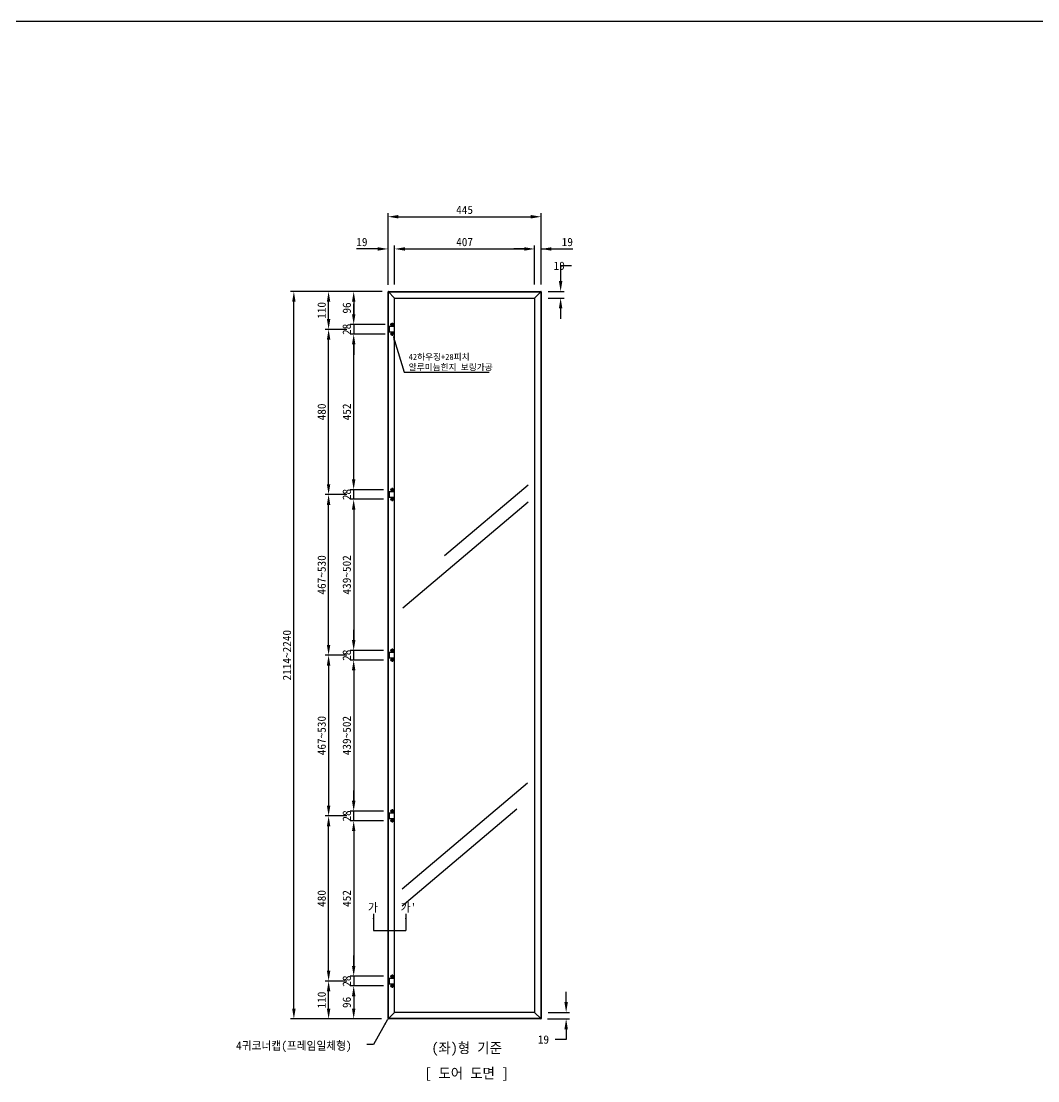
# Model space of a CAD drawing. Header units: millimetres. Extents: x -44117 to 256353, y -2095463 to 65325.
# Drawn here: x 118394 to 121348, y -895155 to -892075 of the extents above; entities that cross this region are included whole.
import ezdxf
from ezdxf import colors
from ezdxf.entities.mleader import LeaderData, LeaderLine
from ezdxf.enums import TextEntityAlignment as Align
from ezdxf.math import Vec2, Vec3

# ---------------------------------------------------------------- set-up
doc = ezdxf.new("R2010")
doc.units = ezdxf.units.MM
doc.header["$LTSCALE"] = 10
for name, color, linetype in [('4', 4, 'Continuous'), ('DIM', 4, 'Continuous'), ('TEXT', 3, 'Continuous')]:
    doc.layers.add(name, color=color, linetype=linetype)
doc.dimstyles.get("Standard").update_dxf_attribs({"dimtxt": 0.18, "dimasz": 0.18, "dimexe": 0.18, "dimexo": 0.0625, "dimgap": 0.09, "dimtad": 0, "dimtih": 1, "dimtoh": 1, "dimdec": 4, "dimzin": 0, "dimdsep": 46, "dimtxsty": 'Standard', "dimcen": 0.09, "dimadec": 0, "dimazin": 0, "dimtfac": 1, "dimtdec": 4, "dimtofl": 0, "dimtmove": 0, "dimatfit": 3, "dimfxl": 0, "dimtolj": 1, "dimtzin": 0, "dimarcsym": 0})
doc.dimstyles.new('STANDARD$0', dxfattribs={"dimscale": 0, "dimtxt": 1, "dimasz": 0, "dimexe": 10, "dimexo": 10, "dimgap": 2, "dimtad": 1, "dimtih": 1, "dimtoh": 1, "dimdec": 0, "dimzin": 0, "dimdsep": 46, "dimtxsty": 'Standard', "dimcen": 0.09, "dimclrd": 255, "dimclre": 255, "dimclrt": 255, "dimadec": 0, "dimazin": 0, "dimtfac": 1, "dimtdec": 4, "dimtofl": 0, "dimtmove": 0, "dimatfit": 3, "dimfxl": 0, "dimtolj": 1, "dimtzin": 0, "dimarcsym": 0})
doc.dimstyles.new('한샘치수스타일표준(1대10)', dxfattribs={"dimscale": 10, "dimtxt": 2.4, "dimasz": 3, "dimexe": 1, "dimexo": 2, "dimgap": 0, "dimtad": 0, "dimdec": 4, "dimzin": 9, "dimdsep": 46, "dimtxsty": 'Standard', "dimcen": 0, "dimclrd": 4, "dimclre": 4, "dimclrt": 3, "dimadec": 0, "dimazin": 0, "dimtfac": 0.083333, "dimtdec": 4, "dimtmove": 0, "dimatfit": 3, "dimfxl": 0, "dimtvp": 0.833333, "dimtolj": 1, "dimarcsym": 0})

# ---------------------------------------------------------------- blocks, each defined once
blk = doc.blocks.new('*D5906')
at = {"color": 4, "lineweight": -2}
for p, q in [((119459.8, -892840.9), (119459.8, -892633.7)), ((119904.8, -892840.9), (119904.8, -892633.7)), ((119489.8, -892643.7), (119874.8, -892643.7))]:
    blk.add_line(p, q, dxfattribs=at)
at = {"color": 4}
for points in [[(119489.8, -892638.7), (119489.8, -892648.7), (119459.8, -892643.7)], [(119874.8, -892648.7), (119874.8, -892638.7), (119904.8, -892643.7)]]:
    blk.add_solid(points, dxfattribs=at)
at = {"layer": 'Defpoints', "color": 0}
for p in [(119904.8, -892643.7), (119459.8, -892860.9), (119904.8, -892860.9)]:
    blk.add_point(p, dxfattribs=at)
at = {"color": 3, "insert": (119682.3, -892623.7), "char_height": 24, "attachment_point": 5}
blk.add_mtext('\\A1;445', dxfattribs=at)
blk = doc.blocks.new('*D5907')
at = {"layer": 'Defpoints', "color": 0}
for p in [(119287.1, -894864.9), (119360, -894864.9), (119460.8, -894974.9)]:
    blk.add_point(p, dxfattribs=at)
at = {"layer": 'DIM', "color": 4, "lineweight": -2}
for p, q in [((119340, -894864.9), (119277.1, -894864.9)), ((119287.1, -894944.9), (119287.1, -894894.9)), ((119440.8, -894974.9), (119277.1, -894974.9))]:
    blk.add_line(p, q, dxfattribs=at)
at = {"layer": 'DIM', "color": 4}
for points in [[(119292.1, -894894.9), (119282.1, -894894.9), (119287.1, -894864.9)], [(119282.1, -894944.9), (119292.1, -894944.9), (119287.1, -894974.9)]]:
    blk.add_solid(points, dxfattribs=at)
at = {"layer": 'DIM', "color": 3, "insert": (119267.1, -894919.9), "char_height": 24, "attachment_point": 5, "rotation": 90}
blk.add_mtext('\\A1;110', dxfattribs=at)
blk = doc.blocks.new('*D5908')
at = {"layer": 'Defpoints', "color": 0}
for p in [(119287.1, -894384.9), (119360, -894384.9), (119360, -894864.9)]:
    blk.add_point(p, dxfattribs=at)
at = {"layer": 'DIM', "color": 4, "lineweight": -2}
for p, q in [((119340, -894384.9), (119277.1, -894384.9)), ((119287.1, -894834.9), (119287.1, -894414.9)), ((119340, -894864.9), (119277.1, -894864.9))]:
    blk.add_line(p, q, dxfattribs=at)
at = {"layer": 'DIM', "color": 4}
for points in [[(119292.1, -894414.9), (119282.1, -894414.9), (119287.1, -894384.9)], [(119282.1, -894834.9), (119292.1, -894834.9), (119287.1, -894864.9)]]:
    blk.add_solid(points, dxfattribs=at)
at = {"layer": 'DIM', "color": 3, "insert": (119267.1, -894624.9), "char_height": 24, "attachment_point": 5, "rotation": 90}
blk.add_mtext('\\A1;480', dxfattribs=at)
blk = doc.blocks.new('*D5909')
at = {"layer": 'Defpoints', "color": 0}
for p in [(119287.1, -892860.9), (119462.8, -892860.9), (119360, -892970.9)]:
    blk.add_point(p, dxfattribs=at)
at = {"layer": 'DIM', "color": 4, "lineweight": -2}
for p, q in [((119442.8, -892860.9), (119277.1, -892860.9)), ((119287.1, -892940.9), (119287.1, -892890.9)), ((119340, -892970.9), (119277.1, -892970.9))]:
    blk.add_line(p, q, dxfattribs=at)
at = {"layer": 'DIM', "color": 4}
for points in [[(119292.1, -892890.9), (119282.1, -892890.9), (119287.1, -892860.9)], [(119282.1, -892940.9), (119292.1, -892940.9), (119287.1, -892970.9)]]:
    blk.add_solid(points, dxfattribs=at)
at = {"layer": 'DIM', "color": 3, "insert": (119267.1, -892915.9), "char_height": 24, "attachment_point": 5, "rotation": 90}
blk.add_mtext('\\A1;110', dxfattribs=at)
blk = doc.blocks.new('*D5910')
at = {"color": 4, "lineweight": -2}
for p, q in [((119993.4, -892786.4), (119961.4, -892786.4)), ((119961.4, -892786.4), (119961.4, -892830.9)), ((119924.8, -892860.9), (119971.4, -892860.9)), ((119924.8, -892879.9), (119971.4, -892879.9)), ((119961.4, -892909.9), (119961.4, -892939.9))]:
    blk.add_line(p, q, dxfattribs=at)
at = {"color": 4}
for points in [[(119956.4, -892830.9), (119966.4, -892830.9), (119961.4, -892860.9)], [(119966.4, -892909.9), (119956.4, -892909.9), (119961.4, -892879.9)]]:
    blk.add_solid(points, dxfattribs=at)
at = {"layer": 'Defpoints', "color": 0}
for p in [(119904.8, -892860.9), (119904.8, -892879.9), (119961.4, -892860.9)]:
    blk.add_point(p, dxfattribs=at)
at = {"color": 3, "insert": (119957.4, -892786.4), "char_height": 24, "attachment_point": 5}
blk.add_mtext('\\A1;19', dxfattribs=at)
blk = doc.blocks.new('*D5911')
at = {"color": 4, "lineweight": -2}
for p, q in [((119885.8, -892840.9), (119885.8, -892727.3)), ((119904.8, -892840.9), (119904.8, -892727.3)), ((119855.8, -892737.3), (119825.8, -892737.3)), ((119904.8, -892737.3), (119996.8, -892737.3))]:
    blk.add_line(p, q, dxfattribs=at)
at = {"color": 4}
for points in [[(119855.8, -892742.3), (119855.8, -892732.3), (119885.8, -892737.3)], [(119934.8, -892732.3), (119934.8, -892742.3), (119904.8, -892737.3)]]:
    blk.add_solid(points, dxfattribs=at)
at = {"layer": 'Defpoints', "color": 0}
for p in [(119904.8, -892737.3), (119885.8, -892860.9), (119904.8, -892860.9)]:
    blk.add_point(p, dxfattribs=at)
at = {"color": 3, "insert": (119980.8, -892717.3), "char_height": 24, "attachment_point": 5}
blk.add_mtext('\\A1;19', dxfattribs=at)
blk = doc.blocks.new('*D5912')
at = {"color": 4, "lineweight": -2}
for p, q in [((119459.8, -892841.9), (119459.8, -892727.3)), ((119478.8, -892840.9), (119478.8, -892727.3)), ((119429.8, -892737.3), (119367.8, -892737.3)), ((119508.8, -892737.3), (119538.8, -892737.3))]:
    blk.add_line(p, q, dxfattribs=at)
at = {"color": 4}
for points in [[(119429.8, -892742.3), (119429.8, -892732.3), (119459.8, -892737.3)], [(119508.8, -892732.3), (119508.8, -892742.3), (119478.8, -892737.3)]]:
    blk.add_solid(points, dxfattribs=at)
at = {"layer": 'Defpoints', "color": 0}
for p in [(119459.8, -892737.3), (119459.8, -892861.9), (119478.8, -892860.9)]:
    blk.add_point(p, dxfattribs=at)
at = {"color": 3, "insert": (119383.8, -892717.3), "char_height": 24, "attachment_point": 5}
blk.add_mtext('\\A1;19', dxfattribs=at)
blk = doc.blocks.new('*D5913')
at = {"color": 4, "lineweight": -2}
for p, q in [((119478.8, -892840.9), (119478.8, -892727.3)), ((119885.8, -892840.9), (119885.8, -892727.3)), ((119508.8, -892737.3), (119855.8, -892737.3))]:
    blk.add_line(p, q, dxfattribs=at)
at = {"color": 4}
for points in [[(119508.8, -892732.3), (119508.8, -892742.3), (119478.8, -892737.3)], [(119855.8, -892742.3), (119855.8, -892732.3), (119885.8, -892737.3)]]:
    blk.add_solid(points, dxfattribs=at)
at = {"layer": 'Defpoints', "color": 0}
for p in [(119885.8, -892737.3), (119478.8, -892860.9), (119885.8, -892860.9)]:
    blk.add_point(p, dxfattribs=at)
at = {"color": 3, "insert": (119682.3, -892717.3), "char_height": 24, "attachment_point": 5}
blk.add_mtext('\\A1;407', dxfattribs=at)
blk = doc.blocks.new('*D5914')
at = {"color": 4, "lineweight": -2}
for p, q in [((119977.4, -894925.9), (119977.4, -894895.9)), ((119922.8, -894974.9), (119987.4, -894974.9)), ((119924.8, -894955.9), (119987.4, -894955.9)), ((119977.4, -895004.9), (119977.4, -895034.9)), ((119977.4, -895034.9), (119945.4, -895034.9))]:
    blk.add_line(p, q, dxfattribs=at)
at = {"color": 4}
for points in [[(119972.4, -894925.9), (119982.4, -894925.9), (119977.4, -894955.9)], [(119982.4, -895004.9), (119972.4, -895004.9), (119977.4, -894974.9)]]:
    blk.add_solid(points, dxfattribs=at)
at = {"layer": 'Defpoints', "color": 0}
for p in [(119902.8, -894974.9), (119904.8, -894955.9), (119977.4, -894974.9)]:
    blk.add_point(p, dxfattribs=at)
at = {"color": 3, "insert": (119911.4, -895034.9), "char_height": 24, "attachment_point": 5}
blk.add_mtext('\\A1;19', dxfattribs=at)
blk = doc.blocks.new('*D5915')
at = {"color": 4, "lineweight": -2}
for p, q in [((119340, -893917.9), (119277.1, -893917.9)), ((119287.1, -893947.9), (119287.1, -894354.9)), ((119340, -894384.9), (119277.1, -894384.9))]:
    blk.add_line(p, q, dxfattribs=at)
at = {"color": 4}
for points in [[(119292.1, -893947.9), (119282.1, -893947.9), (119287.1, -893917.9)], [(119282.1, -894354.9), (119292.1, -894354.9), (119287.1, -894384.9)]]:
    blk.add_solid(points, dxfattribs=at)
at = {"layer": 'Defpoints', "color": 0}
for p in [(119360, -893917.9), (119287.1, -894384.9), (119360, -894384.9)]:
    blk.add_point(p, dxfattribs=at)
at = {"color": 3, "lineweight": -3, "insert": (119267.1, -894151.4), "char_height": 24, "attachment_point": 5, "rotation": 90}
blk.add_mtext('\\A1;467~530', dxfattribs=at)
blk = doc.blocks.new('*D5916')
at = {"color": 4, "lineweight": -2}
for p, q in [((119440.8, -892860.9), (119350, -892860.9)), ((119360, -892890.9), (119360, -892926.9)), ((119451.8, -892956.9), (119350, -892956.9))]:
    blk.add_line(p, q, dxfattribs=at)
at = {"color": 4}
for points in [[(119365, -892890.9), (119355, -892890.9), (119360, -892860.9)], [(119355, -892926.9), (119365, -892926.9), (119360, -892956.9)]]:
    blk.add_solid(points, dxfattribs=at)
at = {"layer": 'Defpoints', "color": 0}
for p in [(119460.8, -892860.9), (119360, -892956.9), (119471.8, -892956.9)]:
    blk.add_point(p, dxfattribs=at)
at = {"color": 3, "lineweight": -3, "insert": (119340, -892908.9), "char_height": 24, "attachment_point": 5, "rotation": 90}
blk.add_mtext('\\A1;96', dxfattribs=at)
blk = doc.blocks.new('*D5917')
at = {"color": 4, "lineweight": -2}
for p, q in [((119360, -892926.9), (119360, -892896.9)), ((119451.8, -892956.9), (119350, -892956.9)), ((119360, -892956.9), (119360, -892984.9)), ((119451.8, -892984.9), (119350, -892984.9)), ((119360, -893014.9), (119360, -893044.9))]:
    blk.add_line(p, q, dxfattribs=at)
at = {"color": 4}
for points in [[(119355, -892926.9), (119365, -892926.9), (119360, -892956.9)], [(119365, -893014.9), (119355, -893014.9), (119360, -892984.9)]]:
    blk.add_solid(points, dxfattribs=at)
at = {"layer": 'Defpoints', "color": 0}
for p in [(119471.8, -892956.9), (119360, -892984.9), (119471.8, -892984.9)]:
    blk.add_point(p, dxfattribs=at)
at = {"color": 3, "lineweight": -3, "insert": (119340, -892970.9), "char_height": 24, "attachment_point": 5, "rotation": 90}
blk.add_mtext('\\A1;28', dxfattribs=at)
blk = doc.blocks.new('*D5918')
at = {"color": 4, "lineweight": -2}
for p, q in [((119446.6, -893931.9), (119350, -893931.9)), ((119360, -893961.9), (119360, -894340.9)), ((119446.6, -894370.9), (119350, -894370.9))]:
    blk.add_line(p, q, dxfattribs=at)
at = {"color": 4}
for points in [[(119365, -893961.9), (119355, -893961.9), (119360, -893931.9)], [(119355, -894340.9), (119365, -894340.9), (119360, -894370.9)]]:
    blk.add_solid(points, dxfattribs=at)
at = {"layer": 'Defpoints', "color": 0}
for p in [(119466.6, -893931.9), (119360, -894370.9), (119466.6, -894370.9)]:
    blk.add_point(p, dxfattribs=at)
at = {"color": 3, "lineweight": -3, "insert": (119340, -894151.4), "char_height": 24, "attachment_point": 5, "rotation": 90}
blk.add_mtext('\\A1;439~502', dxfattribs=at)
blk = doc.blocks.new('*D5919')
at = {"color": 4, "lineweight": -2}
for p, q in [((119446.6, -894398.9), (119350, -894398.9)), ((119360, -894428.9), (119360, -894820.9)), ((119446.6, -894850.9), (119350, -894850.9))]:
    blk.add_line(p, q, dxfattribs=at)
at = {"color": 4}
for points in [[(119365, -894428.9), (119355, -894428.9), (119360, -894398.9)], [(119355, -894820.9), (119365, -894820.9), (119360, -894850.9)]]:
    blk.add_solid(points, dxfattribs=at)
at = {"layer": 'Defpoints', "color": 0}
for p in [(119466.6, -894398.9), (119360, -894850.9), (119466.6, -894850.9)]:
    blk.add_point(p, dxfattribs=at)
at = {"color": 3, "lineweight": -3, "insert": (119340, -894624.9), "char_height": 24, "attachment_point": 5, "rotation": 90}
blk.add_mtext('\\A1;452', dxfattribs=at)
blk = doc.blocks.new('*D5920')
at = {"color": 4, "lineweight": -2}
for p, q in [((119360, -894820.9), (119360, -894790.9)), ((119446.6, -894850.9), (119350, -894850.9)), ((119360, -894850.9), (119360, -894878.9)), ((119446.6, -894878.9), (119350, -894878.9)), ((119360, -894908.9), (119360, -894938.9))]:
    blk.add_line(p, q, dxfattribs=at)
at = {"color": 4}
for points in [[(119355, -894820.9), (119365, -894820.9), (119360, -894850.9)], [(119365, -894908.9), (119355, -894908.9), (119360, -894878.9)]]:
    blk.add_solid(points, dxfattribs=at)
at = {"layer": 'Defpoints', "color": 0}
for p in [(119466.6, -894850.9), (119360, -894878.9), (119466.6, -894878.9)]:
    blk.add_point(p, dxfattribs=at)
at = {"color": 3, "lineweight": -3, "insert": (119340, -894864.9), "char_height": 24, "attachment_point": 5, "rotation": 90}
blk.add_mtext('\\A1;28', dxfattribs=at)
blk = doc.blocks.new('*D5921')
at = {"color": 4, "lineweight": -2}
for p, q in [((119446.6, -894878.9), (119350, -894878.9)), ((119360, -894908.9), (119360, -894944.9)), ((119440.8, -894974.9), (119350, -894974.9))]:
    blk.add_line(p, q, dxfattribs=at)
at = {"color": 4}
for points in [[(119365, -894908.9), (119355, -894908.9), (119360, -894878.9)], [(119355, -894944.9), (119365, -894944.9), (119360, -894974.9)]]:
    blk.add_solid(points, dxfattribs=at)
at = {"layer": 'Defpoints', "color": 0}
for p in [(119466.6, -894878.9), (119360, -894974.9), (119460.8, -894974.9)]:
    blk.add_point(p, dxfattribs=at)
at = {"color": 3, "lineweight": -3, "insert": (119340, -894926.9), "char_height": 24, "attachment_point": 5, "rotation": 90}
blk.add_mtext('\\A1;96', dxfattribs=at)
blk = doc.blocks.new('*D5922')
at = {"color": 4, "lineweight": -2}
for p, q in [((119360, -894340.9), (119360, -894310.9)), ((119446.6, -894370.9), (119350, -894370.9)), ((119360, -894398.9), (119360, -894370.9)), ((119446.6, -894398.9), (119350, -894398.9)), ((119360, -894428.9), (119360, -894458.9))]:
    blk.add_line(p, q, dxfattribs=at)
at = {"color": 4}
for points in [[(119355, -894340.9), (119365, -894340.9), (119360, -894370.9)], [(119365, -894428.9), (119355, -894428.9), (119360, -894398.9)]]:
    blk.add_solid(points, dxfattribs=at)
at = {"layer": 'Defpoints', "color": 0}
for p in [(119360, -894370.9), (119466.6, -894370.9), (119466.6, -894398.9)]:
    blk.add_point(p, dxfattribs=at)
at = {"color": 3, "lineweight": -3, "insert": (119340, -894384.9), "char_height": 24, "attachment_point": 5, "rotation": 90}
blk.add_mtext('\\A1;28', dxfattribs=at)
blk = doc.blocks.new('*D5923')
at = {"color": 4, "lineweight": -2}
for p, q in [((119360, -893406.9), (119360, -893376.9)), ((119446.6, -893436.9), (119350, -893436.9)), ((119360, -893464.9), (119360, -893436.9)), ((119446.6, -893464.9), (119350, -893464.9)), ((119360, -893494.9), (119360, -893524.9))]:
    blk.add_line(p, q, dxfattribs=at)
at = {"color": 4}
for points in [[(119355, -893406.9), (119365, -893406.9), (119360, -893436.9)], [(119365, -893494.9), (119355, -893494.9), (119360, -893464.9)]]:
    blk.add_solid(points, dxfattribs=at)
at = {"layer": 'Defpoints', "color": 0}
for p in [(119360, -893436.9), (119466.6, -893436.9), (119466.6, -893464.9)]:
    blk.add_point(p, dxfattribs=at)
at = {"color": 3, "lineweight": -3, "insert": (119340, -893450.9), "char_height": 24, "attachment_point": 5, "rotation": 90}
blk.add_mtext('\\A1;28', dxfattribs=at)
blk = doc.blocks.new('*D5924')
at = {"color": 4, "lineweight": -2}
for p, q in [((119446.6, -892984.9), (119350, -892984.9)), ((119360, -893406.9), (119360, -893014.9)), ((119446.6, -893436.9), (119350, -893436.9))]:
    blk.add_line(p, q, dxfattribs=at)
at = {"color": 4}
for points in [[(119365, -893014.9), (119355, -893014.9), (119360, -892984.9)], [(119355, -893406.9), (119365, -893406.9), (119360, -893436.9)]]:
    blk.add_solid(points, dxfattribs=at)
at = {"layer": 'Defpoints', "color": 0}
for p in [(119360, -892984.9), (119466.6, -892984.9), (119466.6, -893436.9)]:
    blk.add_point(p, dxfattribs=at)
at = {"color": 3, "lineweight": -3, "insert": (119340, -893210.9), "char_height": 24, "attachment_point": 5, "rotation": 90}
blk.add_mtext('\\A1;452', dxfattribs=at)
blk = doc.blocks.new('*D5925')
at = {"color": 4, "lineweight": -2}
for p, q in [((119340, -893450.9), (119277.1, -893450.9)), ((119287.1, -893887.9), (119287.1, -893480.9)), ((119340, -893917.9), (119277.1, -893917.9))]:
    blk.add_line(p, q, dxfattribs=at)
at = {"color": 4}
for points in [[(119292.1, -893480.9), (119282.1, -893480.9), (119287.1, -893450.9)], [(119282.1, -893887.9), (119292.1, -893887.9), (119287.1, -893917.9)]]:
    blk.add_solid(points, dxfattribs=at)
at = {"layer": 'Defpoints', "color": 0}
for p in [(119287.1, -893450.9), (119360, -893450.9), (119360, -893917.9)]:
    blk.add_point(p, dxfattribs=at)
at = {"color": 3, "lineweight": -3, "insert": (119267.1, -893684.4), "char_height": 24, "attachment_point": 5, "rotation": 90}
blk.add_mtext('\\A1;467~530', dxfattribs=at)
blk = doc.blocks.new('*D5926')
at = {"color": 4, "lineweight": -2}
for p, q in [((119340, -892970.9), (119277.1, -892970.9)), ((119287.1, -893420.9), (119287.1, -893000.9)), ((119340, -893450.9), (119277.1, -893450.9))]:
    blk.add_line(p, q, dxfattribs=at)
at = {"color": 4}
for points in [[(119292.1, -893000.9), (119282.1, -893000.9), (119287.1, -892970.9)], [(119282.1, -893420.9), (119292.1, -893420.9), (119287.1, -893450.9)]]:
    blk.add_solid(points, dxfattribs=at)
at = {"layer": 'Defpoints', "color": 0}
for p in [(119287.1, -892970.9), (119360, -892970.9), (119360, -893450.9)]:
    blk.add_point(p, dxfattribs=at)
at = {"color": 3, "lineweight": -3, "insert": (119267.1, -893210.9), "char_height": 24, "attachment_point": 5, "rotation": 90}
blk.add_mtext('\\A1;480', dxfattribs=at)
blk = doc.blocks.new('*D5927')
at = {"color": 4, "lineweight": -2}
for p, q in [((119360, -893873.9), (119360, -893843.9)), ((119446.6, -893903.9), (119350, -893903.9)), ((119360, -893931.9), (119360, -893903.9)), ((119446.6, -893931.9), (119350, -893931.9)), ((119360, -893961.9), (119360, -893991.9))]:
    blk.add_line(p, q, dxfattribs=at)
at = {"color": 4}
for points in [[(119355, -893873.9), (119365, -893873.9), (119360, -893903.9)], [(119365, -893961.9), (119355, -893961.9), (119360, -893931.9)]]:
    blk.add_solid(points, dxfattribs=at)
at = {"layer": 'Defpoints', "color": 0}
for p in [(119360, -893903.9), (119466.6, -893903.9), (119466.6, -893931.9)]:
    blk.add_point(p, dxfattribs=at)
at = {"color": 3, "lineweight": -3, "insert": (119340, -893917.9), "char_height": 24, "attachment_point": 5, "rotation": 90}
blk.add_mtext('\\A1;28', dxfattribs=at)
blk = doc.blocks.new('*D5928')
at = {"color": 4, "lineweight": -2}
for p, q in [((119446.6, -893464.9), (119350, -893464.9)), ((119360, -893494.9), (119360, -893873.9)), ((119446.6, -893903.9), (119350, -893903.9))]:
    blk.add_line(p, q, dxfattribs=at)
at = {"color": 4}
for points in [[(119365, -893494.9), (119355, -893494.9), (119360, -893464.9)], [(119355, -893873.9), (119365, -893873.9), (119360, -893903.9)]]:
    blk.add_solid(points, dxfattribs=at)
at = {"layer": 'Defpoints', "color": 0}
for p in [(119466.6, -893464.9), (119360, -893903.9), (119466.6, -893903.9)]:
    blk.add_point(p, dxfattribs=at)
at = {"color": 3, "lineweight": -3, "insert": (119340, -893684.4), "char_height": 24, "attachment_point": 5, "rotation": 90}
blk.add_mtext('\\A1;439~502', dxfattribs=at)
blk = doc.blocks.new('*D5929')
at = {"color": 4, "lineweight": -2}
for p, q in [((119440.8, -892860.9), (119176.2, -892860.9)), ((119186.2, -894944.9), (119186.2, -892890.9)), ((119440.8, -894974.9), (119176.2, -894974.9))]:
    blk.add_line(p, q, dxfattribs=at)
at = {"color": 4}
for points in [[(119191.2, -892890.9), (119181.2, -892890.9), (119186.2, -892860.9)], [(119181.2, -894944.9), (119191.2, -894944.9), (119186.2, -894974.9)]]:
    blk.add_solid(points, dxfattribs=at)
at = {"layer": 'Defpoints', "color": 0}
for p in [(119186.2, -892860.9), (119460.8, -892860.9), (119460.8, -894974.9)]:
    blk.add_point(p, dxfattribs=at)
at = {"color": 3, "lineweight": -3, "insert": (119166.2, -893917.9), "char_height": 24, "attachment_point": 5, "rotation": 90}
blk.add_mtext('\\A1;2114~2240', dxfattribs=at)

msp = doc.modelspace()

# ---------------------------------------------------------------- linework, layer by layer
at = {"color": 1}
for p, q in [((104260.77588, -892075.43411), (196529.92274, -892075.43411)), ((104260.77588, -892075.43411), (196529.92274, -892075.43411)), ((104260.77588, -892075.43411), (196529.92274, -892075.43411)), ((104260.77588, -892075.43411), (196529.92274, -892075.43411)), ((104260.77588, -892075.43411), (196529.92274, -892075.43411)), ((104260.77588, -892075.43411), (196529.92274, -892075.43411)), ((104260.77588, -892075.43411), (196529.92274, -892075.43411)), ((104260.77588, -892075.43411), (196529.92274, -892075.43411)), ((104260.77588, -892075.43411), (196529.92274, -892075.43411)), ((104260.77588, -892075.43411), (196529.92274, -892075.43411)), ((106472.62401, -892075.43411), (198741.77087, -892075.43411)), ((106472.62401, -892075.43411), (198741.77087, -892075.43411)), ((106472.62401, -892075.43411), (198741.77087, -892075.43411)), ((106472.62401, -892075.43411), (198741.77087, -892075.43411)), ((106472.62401, -892075.43411), (198741.77087, -892075.43411)), ((106472.62401, -892075.43411), (198741.77087, -892075.43411)), ((106472.62401, -892075.43411), (198741.77087, -892075.43411)), ((106472.62401, -892075.43411), (198741.77087, -892075.43411)), ((106472.62401, -892075.43411), (198741.77087, -892075.43411)), ((106472.62401, -892075.43411), (198741.77087, -892075.43411))]:
    msp.add_line(p, q, dxfattribs=at)
for p, q in [((119461.83842, -892862.86382), (119459.83842, -892862.86382)), ((119460.13131, -892861.15671), (119478.83842, -892879.86382)), ((119461.83842, -892860.86382), (119461.83842, -892862.86382)), ((119885.83842, -892879.86382), (119904.54553, -892861.15671)), ((119902.83842, -892860.86382), (119902.83842, -892862.86382)), ((119902.83842, -892862.86382), (119904.83842, -892862.86382)), ((119461.83842, -894972.86382), (119459.83842, -894972.86382)), ((119460.13131, -894974.57093), (119478.83842, -894955.86382)), ((119461.83842, -894974.86382), (119461.83842, -894972.86382)), ((119885.83842, -894955.86382), (119904.54553, -894974.57093)), ((119902.83842, -894972.86382), (119904.83842, -894972.86382)), ((119902.83842, -894974.86382), (119902.83842, -894972.86382))]:
    msp.add_line(p, q)
at = {"color": 2}
for p, q in [((119623.63535, -893627.67984), (119866.6032, -893423.21583)), ((119502.91806, -893780.08554), (119866.6032, -893472.52364)), ((119500.94583, -894596.62744), (119865.13672, -894289.13853)), ((119500.94583, -894645.93526), (119833.68077, -894364.32937))]:
    msp.add_line(p, q, dxfattribs=at)
for points in [[(119459.83842, -894973.86382), (119459.83842, -892861.86382)], [(119460.83842, -892860.86382), (119903.83842, -892860.86382)], [(119461.23842, -894972.86382), (119461.23842, -892862.86382)], [(119461.83842, -892862.26382), (119902.83842, -892862.26382)], [(119903.43842, -892862.86382), (119903.43842, -894972.86382)], [(119904.83842, -892861.86382), (119904.83842, -894973.86382)], [(119903.83842, -894974.86382), (119460.83842, -894974.86382)], [(119902.83842, -894973.46382), (119461.83842, -894973.46382)]]:
    msp.add_lwpolyline(points)
msp.add_lwpolyline([(119478.83842, -894955.86382), (119478.83842, -892879.86382), (119885.83842, -892879.86382), (119885.83842, -894955.86382)], close=True)
at = {"color": 2, "linetype": 'Continuous'}
for points in [[(119463.33842, -892978.61382), (119478.83842, -892978.61382), (119478.83842, -892963.11382), (119463.33842, -892963.11382)], [(119463.33842, -893458.61382), (119478.83842, -893458.61382), (119478.83842, -893443.11382), (119463.33842, -893443.11382)], [(119463.33842, -893925.61382), (119478.83842, -893925.61382), (119478.83842, -893910.11382), (119463.33842, -893910.11382)], [(119463.33842, -894392.61382), (119478.83842, -894392.61382), (119478.83842, -894377.11382), (119463.33842, -894377.11382)], [(119463.33842, -894872.61382), (119478.83842, -894872.61382), (119478.83842, -894857.11382), (119463.33842, -894857.11382)]]:
    msp.add_lwpolyline(points, close=True, dxfattribs=at)
at = {"linetype": 'Continuous'}
for centre, radius in [((119471.83842, -892956.86382), 3.5), ((119471.83842, -892984.86382), 3.5), ((119471.83842, -892956.86382), 2.1), ((119471.83842, -892984.86382), 2.1), ((119471.83842, -893436.86382), 3.5), ((119471.83842, -893436.86382), 2.1), ((119471.83842, -893464.86382), 3.5), ((119471.83842, -893464.86382), 2.1), ((119471.83842, -893903.86382), 3.5), ((119471.83842, -893903.86382), 2.1), ((119471.83842, -893931.86382), 3.5), ((119471.83842, -893931.86382), 2.1), ((119471.83842, -894370.86382), 3.5), ((119471.83842, -894398.86382), 3.5), ((119471.83842, -894370.86382), 2.1), ((119471.83842, -894398.86382), 2.1), ((119471.83842, -894850.86382), 3.5), ((119471.83842, -894850.86382), 2.1), ((119471.83842, -894878.86382), 3.5), ((119471.83842, -894878.86382), 2.1)]:
    msp.add_circle(centre, radius, dxfattribs=at)
for centre, start, end in [((119460.83842, -892861.86382), 90, 180), ((119903.83842, -892861.86382), 0, 90), ((119460.83842, -894973.86382), 180, 270), ((119903.83842, -894973.86382), 270, 0)]:
    msp.add_arc(centre, 1, start, end)
at = {"layer": '4', "linetype": 'Continuous'}
for p, q in [((119477.09608, -892956.86382), (119466.58077, -892956.86382)), ((119471.83842, -892951.60616), (119471.83842, -892962.12148)), ((119471.83842, -892979.60616), (119471.83842, -892990.12148)), ((119477.09608, -892984.86382), (119466.58077, -892984.86382)), ((119477.09608, -893436.86382), (119466.58077, -893436.86382)), ((119471.83842, -893431.60616), (119471.83842, -893442.12148)), ((119477.09608, -893464.86382), (119466.58077, -893464.86382)), ((119471.83842, -893459.60616), (119471.83842, -893470.12148)), ((119477.09608, -893903.86382), (119466.58077, -893903.86382)), ((119471.83842, -893898.60616), (119471.83842, -893909.12148)), ((119477.09608, -893931.86382), (119466.58077, -893931.86382)), ((119471.83842, -893926.60616), (119471.83842, -893937.12148)), ((119471.83842, -894365.60616), (119471.83842, -894376.12148)), ((119477.09608, -894370.86382), (119466.58077, -894370.86382)), ((119471.83842, -894393.60616), (119471.83842, -894404.12148)), ((119477.09608, -894398.86382), (119466.58077, -894398.86382)), ((119477.09608, -894850.86382), (119466.58077, -894850.86382)), ((119471.83842, -894845.60616), (119471.83842, -894856.12148)), ((119477.09608, -894878.86382), (119466.58077, -894878.86382)), ((119471.83842, -894873.60616), (119471.83842, -894884.12148))]:
    msp.add_line(p, q, dxfattribs=at)
at = {"layer": 'DIM', "color": 4}
msp.add_line((119417.74724, -894718.18955), (119511.66168, -894718.18955), dxfattribs=at)

# ---------------------------------------------------------------- texts
at = {"layer": 'TEXT'}
for s, p in [('가', (119401.50022, -894663.07913)), ("가'", (119496.58401, -894663.07913)), ('4귀코너캡(프레임일체형)', (119018.306, -895064.57544))]:
    msp.add_text(s, height=24, dxfattribs=at).set_placement(p)
at = {"layer": 'TEXT', "linetype": 'Continuous'}
for s, p in [('(좌)형 기준', (119688.33339, -895074.08538)), ('[ 도어 도면 ]', (119688.33339, -895147.70397))]:
    msp.add_text(s, height=30, dxfattribs=at).set_placement(p, align=Align.CENTER)

# ---------------------------------------------------------------- dimensions: what is measured, and where the dimension line sits
for base, p1, p2, dimstyle, override, picture, middle in [((119904.83842, -892643.67933), (119459.83842, -892860.86382), (119904.83842, -892860.86382), 'Standard', {"dimscale": 10, "dimtxt": 2.4, "dimasz": 3, "dimexe": 1, "dimexo": 2, "dimgap": 0, "dimtih": 0, "dimtoh": 0, "dimzin": 9, "dimcen": 0, "dimclrd": 4, "dimclre": 4, "dimclrt": 3, "dimtfac": 0.083333, "dimtofl": 1, "dimtvp": 0.833333, "dimtzin": 8}, '*D5906', (119682.33842, -892623.67933)), ((119459.83842, -892737.27158), (119478.83842, -892860.86382), (119459.83842, -892861.86382), 'STANDARD$0', {"dimscale": 10, "dimtxt": 2.4, "dimasz": 3, "dimexe": 1, "dimexo": 2, "dimgap": 0, "dimtad": 0, "dimzin": 9, "dimcen": 0, "dimclrd": 4, "dimclre": 4, "dimclrt": 3, "dimtfac": 0.083333, "dimtvp": 0.833333}, '*D5912', (119383.83842, -892717.27158)), ((119885.83842, -892737.27158), (119478.83842, -892860.86382), (119885.83842, -892860.86382), 'STANDARD$0', {"dimscale": 10, "dimtxt": 2.4, "dimasz": 3, "dimexe": 1, "dimexo": 2, "dimgap": 0, "dimtad": 0, "dimzin": 9, "dimcen": 0, "dimclrd": 4, "dimclre": 4, "dimclrt": 3, "dimtfac": 0.083333, "dimtvp": 0.833333}, '*D5913', (119682.33842, -892717.27158))]:
    dim = msp.add_linear_dim(base=base, p1=p1, p2=p2, dimstyle=dimstyle, override=override)
    dim.commit()
    dim.dimension.update_dxf_attribs({"geometry": picture, "text_midpoint": middle})
dim = msp.add_linear_dim(base=(119904.83842, -892737.27158), p1=(119885.83842, -892860.86382), p2=(119904.83842, -892860.86382), dimstyle='STANDARD$0', override={"dimscale": 10, "dimtxt": 2.4, "dimasz": 3, "dimexe": 1, "dimexo": 2, "dimgap": 0, "dimtad": 0, "dimzin": 9, "dimcen": 0, "dimclrd": 4, "dimclre": 4, "dimclrt": 3, "dimtfac": 0.083333, "dimtvp": 0.833333})
dim.commit()
dim.dimension.update_dxf_attribs({"geometry": '*D5911', "text_midpoint": (119980.83842, -892737.27158), "dimtype": 160})
dim = msp.add_linear_dim(base=(119961.36188, -892860.86382), p1=(119904.83842, -892879.86382), p2=(119904.83842, -892860.86382), angle=90, dimstyle='STANDARD$0', override={"dimscale": 10, "dimtxt": 2.4, "dimasz": 3, "dimexe": 1, "dimexo": 2, "dimgap": 0, "dimtad": 0, "dimzin": 9, "dimcen": 0, "dimclrd": 4, "dimclre": 4, "dimclrt": 3, "dimtfac": 0.083333, "dimtvp": 0.833333})
dim.commit()
dim.dimension.update_dxf_attribs({"geometry": '*D5910', "text_midpoint": (119977.36188, -892786.35516), "dimtype": 160})
at = {"lineweight": -3}
for base, p1, p2, text, picture, middle in [((119186.22113, -892860.86382), (119460.83842, -894974.86382), (119460.83842, -892860.86382), '<>~2240', '*D5929', (119166.22113, -893917.86382)), ((119287.08888, -893450.86382), (119359.96365, -893917.86382), (119359.96365, -893450.86382), '<>~530', '*D5925', (119267.08888, -893684.36382)), ((119359.96365, -893903.86382), (119466.58077, -893464.86382), (119466.58077, -893903.86382), '<>~502', '*D5928', (119339.96365, -893684.36382)), ((119287.08888, -894384.86382), (119359.96365, -893917.86382), (119359.96365, -894384.86382), '<>~530', '*D5915', (119267.08888, -894151.36382)), ((119359.96365, -894370.86382), (119466.58077, -893931.86382), (119466.58077, -894370.86382), '<>~502', '*D5918', (119339.96365, -894151.36382))]:
    dim = msp.add_linear_dim(base=base, p1=p1, p2=p2, angle=90, text=text, dimstyle='한샘치수스타일표준(1대10)', dxfattribs=at)
    dim.commit()
    dim.dimension.update_dxf_attribs({"geometry": picture, "text_midpoint": middle})
for base, p1, p2, picture, middle in [((119359.96365, -892956.86382), (119460.83842, -892860.86382), (119471.83842, -892956.86382), '*D5916', (119339.96365, -892908.86382)), ((119287.08888, -892970.86382), (119359.96365, -893450.86382), (119359.96365, -892970.86382), '*D5926', (119267.08888, -893210.86382)), ((119359.96365, -892984.86382), (119466.58077, -893436.86382), (119466.58077, -892984.86382), '*D5924', (119339.96365, -893210.86382)), ((119359.96365, -894850.86382), (119466.58077, -894398.86382), (119466.58077, -894850.86382), '*D5919', (119339.96365, -894624.86382)), ((119359.96365, -894974.86382), (119466.58077, -894878.86382), (119460.83842, -894974.86382), '*D5921', (119339.96365, -894926.86382))]:
    dim = msp.add_linear_dim(base=base, p1=p1, p2=p2, angle=90, dimstyle='한샘치수스타일표준(1대10)', dxfattribs=at)
    dim.commit()
    dim.dimension.update_dxf_attribs({"geometry": picture, "text_midpoint": middle})
for base, p1, p2, picture, middle in [((119359.96365, -892984.86382), (119471.83842, -892956.86382), (119471.83842, -892984.86382), '*D5917', (119359.96365, -892970.86382)), ((119359.96365, -893436.86382), (119466.58077, -893464.86382), (119466.58077, -893436.86382), '*D5923', (119359.96365, -893450.86382)), ((119359.96365, -893903.86382), (119466.58077, -893931.86382), (119466.58077, -893903.86382), '*D5927', (119359.96365, -893917.86382)), ((119359.96365, -894370.86382), (119466.58077, -894398.86382), (119466.58077, -894370.86382), '*D5922', (119359.96365, -894384.86382)), ((119359.96365, -894878.86382), (119466.58077, -894850.86382), (119466.58077, -894878.86382), '*D5920', (119359.96365, -894864.86382))]:
    dim = msp.add_linear_dim(base=base, p1=p1, p2=p2, angle=90, dimstyle='한샘치수스타일표준(1대10)', dxfattribs=at)
    dim.commit()
    dim.dimension.update_dxf_attribs({"geometry": picture, "text_midpoint": middle, "dimtype": 160})
dim = msp.add_linear_dim(base=(119977.36188, -894974.86382), p1=(119904.83842, -894955.86382), p2=(119902.83842, -894974.86382), angle=90, dimstyle='STANDARD$0', override={"dimscale": 10, "dimtxt": 2.4, "dimasz": 3, "dimexe": 1, "dimexo": 2, "dimgap": 0, "dimtad": 0, "dimzin": 9, "dimcen": 0, "dimclrd": 4, "dimclre": 4, "dimclrt": 3, "dimtfac": 0.083333, "dimtvp": 0.833333})
dim.commit()
dim.dimension.update_dxf_attribs({"geometry": '*D5914', "text_midpoint": (119911.36188, -895034.86382)})
at = {"layer": 'DIM'}
for base, p1, p2, picture, middle in [((119287.08888, -892860.86382), (119359.96365, -892970.86382), (119462.83842, -892860.86382), '*D5909', (119267.08888, -892915.86382)), ((119287.08888, -894384.86382), (119359.96365, -894864.86382), (119359.96365, -894384.86382), '*D5908', (119267.08888, -894624.86382)), ((119287.08888, -894864.86382), (119460.83842, -894974.86382), (119359.96365, -894864.86382), '*D5907', (119267.08888, -894919.86382))]:
    dim = msp.add_linear_dim(base=base, p1=p1, p2=p2, angle=90, dimstyle='Standard', override={"dimscale": 10, "dimtxt": 2.4, "dimasz": 3, "dimexe": 1, "dimexo": 2, "dimgap": 0, "dimtih": 0, "dimtoh": 0, "dimzin": 9, "dimcen": 0, "dimclrd": 4, "dimclre": 4, "dimclrt": 3, "dimtfac": 0.083333, "dimtofl": 1, "dimtvp": 0.833333, "dimtzin": 8}, dxfattribs=at)
    dim.commit()
    dim.dimension.update_dxf_attribs({"geometry": picture, "text_midpoint": middle})

# ---------------------------------------------------------------- leaders
at = {"layer": 'DIM', "color": 4}
for points in [[(119417.74724, -894669.08042), (119417.74724, -894718.18955)], [(119511.66168, -894669.08042), (119511.66168, -894718.18955)]]:
    msp.add_leader(points, dimstyle='Standard', override={"dimscale": 5, "dimtxt": 2.4, "dimasz": 3, "dimexe": 1, "dimexo": 2, "dimgap": 0, "dimtih": 0, "dimtoh": 0, "dimzin": 9, "dimcen": 0, "dimclrd": 4, "dimclre": 4, "dimclrt": 3, "dimtfac": 0.083333, "dimtofl": 1, "dimtvp": 0.833333, "dimtzin": 8}, dxfattribs=at)
at = {"layer": 'DIM', "linetype": 'Continuous'}
ml = msp.add_multileader_mtext('Standard', dxfattribs=at)
ml.set_content('42하우징+28피치\\P알루미늄힌지 보링가공', color=3)
ml.set_leader_properties(color=256, linetype='ByLayer', lineweight=-1)
ml.build(insert=Vec2(0, 0))
ml.multileader.update_dxf_attribs({"text_left_attachment_type": 5, "text_right_attachment_type": 5, "dogleg_length": 1, "arrow_head_size": 16, "scale": 2})
ctx = ml.context
ctx.base_point, ctx.scale, ctx.char_height, ctx.arrow_head_size, ctx.landing_gap_size, ctx.plane_origin = Vec3(119510.19523, -893095.24685), 2, 18, 16, 9.6, Vec3(119429.50897, -892696.99933)
ctx.left_attachment, ctx.right_attachment = 5, 5
notes = []
notes.append((ctx, [(0, (1, 1, 0), (119506.99523, -893095.24685), (1, 0), 3.2, [(0, [(119473.66876, -892987.84709)], 0, [])])]))
ctx.mtext.insert, ctx.mtext.flow_direction = Vec3(119519.79523, -893042.01702), 5
at = {"layer": 'TEXT'}
msp.add_leader([(119458.3142, -894976.99463), (119417.15602, -895049.49093), (119397.99507, -895049.49093)], dimstyle='Standard', override={"dimscale": 5, "dimtxt": 2.4, "dimasz": 3, "dimexe": 1, "dimexo": 2, "dimgap": 0, "dimtih": 0, "dimtoh": 0, "dimzin": 9, "dimcen": 1, "dimclrd": 4, "dimclre": 4, "dimclrt": 3, "dimtfac": 0.083333, "dimtofl": 1, "dimtvp": 0.833333, "dimtzin": 8}, dxfattribs=at)
for ctx, leaders in notes:
    for number, flags, end, landing, length, lines in leaders:
        leader = LeaderData()
        leader.index, (leader.has_last_leader_line, leader.has_dogleg_vector, leader.attachment_direction) = number, flags
        leader.last_leader_point, leader.dogleg_vector, leader.dogleg_length = Vec3(end), Vec3(landing), length
        for number, points, colour, breaks in lines:
            line = LeaderLine()
            line.index, line.vertices, line.color, line.breaks = number, Vec3.list(points), colors.encode_raw_color(colour), breaks
            leader.lines.append(line)
        ctx.leaders.append(leader)

doc.saveas('drawing.dxf')
